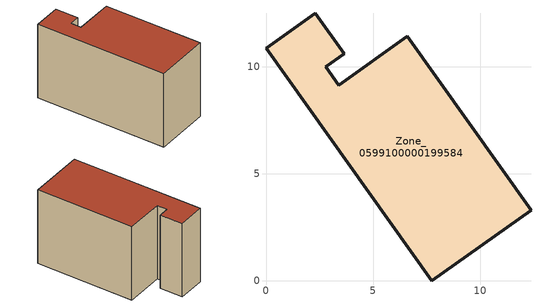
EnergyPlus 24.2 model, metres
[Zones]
Zone_0599100000199584
 floor ground (C_G): 2.29,12.52 3.65,10.61 2.79,10 3.4,9.15 6.6,11.43 12.38,3.31 7.74,0 0,10.88 z0
 wall outside (C_F): 7.74,0 12.38,3.31 6.6,11.43 3.4,9.15 2.79,10 3.65,10.61 2.29,12.52 0,10.88 7.74,0 z0:7.82
 roof outside (C_R): 3.65,10.61 2.29,12.52 0,10.88 7.74,0 12.38,3.31 6.6,11.43 3.4,9.15 2.79,10 z7.82
[BUILDING]
Pand.0599100000199584: North Axis=0; Terrain=City; Loads Convergence Tolerance Value=0.04; Temperature Convergence Tolerance Value=0.4; Solar Distribution=FullExterior; Maximum Number of Warmup Days=25; Minimum Number of Warmup Days=1
[Site:Location]
Rotterdam.The.Hague.AP_ZH_NLD Design_Conditions: Latitude=51.96; Longitude=4.45; Time Zone=1; Elevation=-4.5
[SITE:GROUNDTEMPERATURE:BUILDINGSURFACE]
18, 18, 18, 18, 18, 18, 18, 18, 18, 18, 18, 18
[MATERIAL] Thermal Absorptance=0.9; Solar Absorptance=0.7; Visible Absorptance=0.7
Name | Roughness | Thickness | Conductivity | Density | Specific Heat
G.TI.1975-1991 | MediumSmooth | 0.15 | 0.288461 | 540 | 1210
F.TI.1975-1991 | Rough | 0.3 | 0.230769 | 1920 | 840
R.TI.1975-1991 | MediumRough | 0.2 | 0.153846 | 1500 | 1000
[CONSTRUCTION]
C_G: G.TI.1975-1991
C_F: F.TI.1975-1991
C_R: R.TI.1975-1991
[ZONE]
Zone_0599100000199584: Type=1; Multiplier=1; Ceiling Height=Autocalculate; Volume=Autocalculate; Floor Area=autocalculate; Part of Total Floor Area=Yes
[ZONEINFILTRATION:DESIGNFLOWRATE]
Infil_Zone_0599100000199584: Zone or ZoneList or Space or SpaceList=Zone_0599100000199584; Schedule=AlwaysOn; Design Flow Rate Calculation Method=Flow/Area; Flow Rate per Floor Area=0.003; Constant Term Coefficient=1; Temperature Term Coefficient=0; Velocity Term Coefficient=0; Velocity Squared Term Coefficient=0
[HVACTEMPLATE:ZONE:IDEALLOADSAIRSYSTEM]
Zone_0599100000199584: Maximum Heating Supply Air Temperature=50; Minimum Cooling Supply Air Temperature=13; Maximum Heating Supply Air Humidity Ratio=0.0156; Minimum Cooling Supply Air Humidity Ratio=0.0077; Heating Limit=NoLimit; Cooling Limit=NoLimit; Dehumidification Control Type=ConstantSensibleHeatRatio; Cooling Sensible Heat Ratio=0.7; Dehumidification Setpoint=60; Humidification Control Type=None; Humidification Setpoint=30; Outdoor Air Method=None; Outdoor Air Flow Rate per Person=0.00944; Outdoor Air Flow Rate per Zone Floor Area=0; Outdoor Air Flow Rate per Zone=0; Demand Controlled Ventilation Type=None; Outdoor Air Economizer Type=NoEconomizer; Heat Recovery Type=None; Sensible Heat Recovery Effectiveness=0.7; Latent Heat Recovery Effectiveness=0.65
[ZONECONTROL:THERMOSTAT]
ThermostatControl_Zone_0599100000199584: Zone or ZoneList=Zone_0599100000199584; Control Type Schedule=DualSetpointControlType; Control 1=Thermostat_Zone_0599100000199584; Temperature Difference Between Cutout And Setpoint=0
[THERMOSTATSETPOINT:DUALSETPOINT]
Thermostat_Zone_0599100000199584: Heating Setpoint Temperature Schedule=HeatingSetpoint_Zone_0599100000199584; Cooling Setpoint Temperature Schedule=CoolingSetpoint_Zone_0599100000199584
[SCHEDULE:COMPACT]
HeatingSetpoint_Zone_0599100000199584: Through: 12/31, For: AllDays, Until: 24:00, 21
CoolingSetpoint_Zone_0599100000199584: Through: 12/31, For: AllDays, Until: 24:00, 24
DualSetpointControlType: Through: 12/31, For: AllDays, Until: 24:00, 4
AlwaysOn: Through: 12/31, For: AllDays, Until: 24:00, 1
